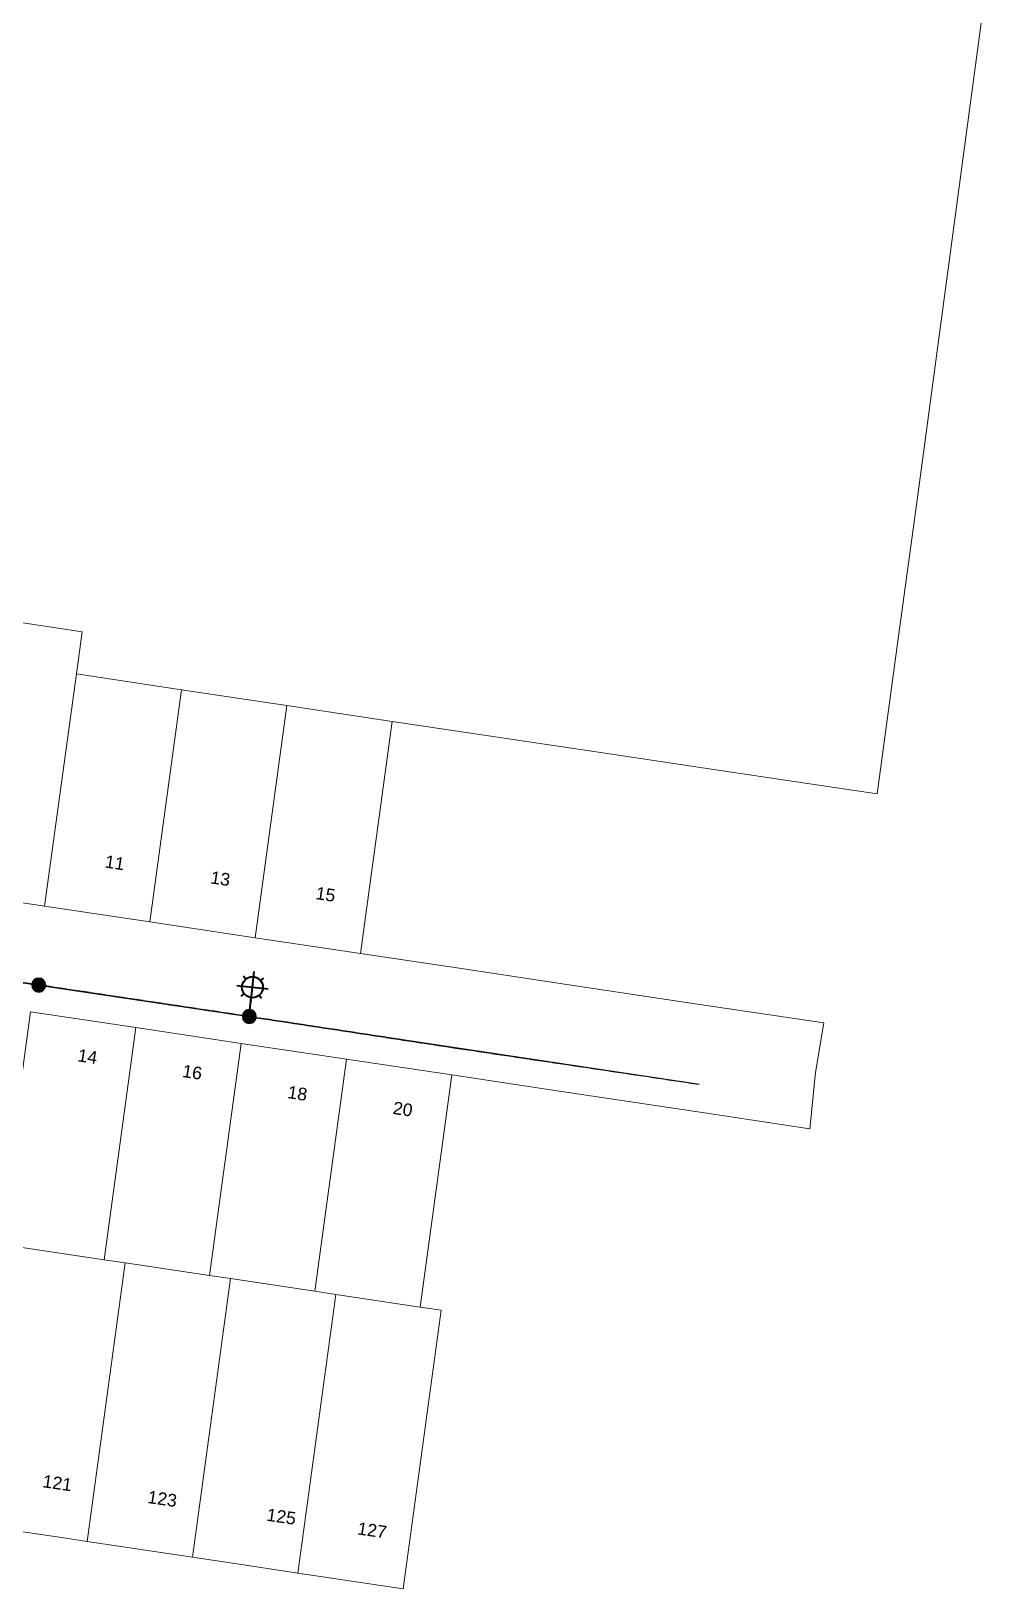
# Model space of a CAD drawing. Header units: metres. Extents: x 280834 to 281347, y 6137544 to 6138185.
# Drawn here: x 281185.3 to 281323.1, y 6137746.8 to 6137969.7 of the extents above; entities that cross this region are included whole.
import ezdxf
from ezdxf.enums import TextEntityAlignment as Align

# ---------------------------------------------------------------- set-up
doc = ezdxf.new("R2010")
doc.units = ezdxf.units.M
doc.linetypes.add('Cable Exist OH', pattern=[1, 1, 0])
doc.layers.get('0').update_dxf_attribs({"color": 6})
doc.layers.add('Cadastre Land Parcels_SP_EXT', color=9, linetype='Continuous', lineweight=5)
doc.layers.add('Cadastre Roads_SP_EXT', color=9, linetype='Continuous', lineweight=5)
for name, color, linetype in [('Equip_SP_SL_EXT', 7, 'Continuous'), ('Mains_LV_EXT', 7, 'Continuous'), ('Mains_SL_EXT', 7, 'Continuous'), ('OH_Details_SP_MISC', 7, 'Continuous'), ('SupportsOH_SP_TR_HV_LV_SL_EXT', 7, 'Continuous')]:
    doc.layers.add(name, color=color, linetype=linetype)
doc.styles.add('iecARIAL', font='arial.ttf', dxfattribs={"height": 2})
doc.styles.add('POLE_LABEL', font='arial.ttf')
doc.styles.get("Standard").update_dxf_attribs({"font": 'arial.ttf'})

# ---------------------------------------------------------------- blocks, each defined once
blk = doc.blocks.new('SL_LANTERN_EXT')
at = {"lineweight": 40}
for p, q in [((-1.46, 5.68), (-1.06, 5.28)), ((0, 1.97), (0, 6.47)), ((1.46, 5.68), (1.06, 5.28)), ((-2.25, 4.22), (2.25, 4.22)), ((-1.46, 2.76), (-1.06, 3.16)), ((0, 0), (0, 2.72)), ((1.46, 2.76), (1.06, 3.16))]:
    blk.add_line(p, q, dxfattribs=at)
blk.add_circle((0, 4.22), 1.5, dxfattribs=at)
at = {"style": 'iecARIAL', "flags": 8}
blk.add_attdef('ASSET_NUM', (1.5, 1.5), '', height=2.5, dxfattribs=at)
for tag, p, height, flags in [('OPERATING_VOLTAGE', (0.98, -1.65), 0.2, 9), ('ORIENTATION', (0.98, -1.85), 0.2, 9), ('OWNED_BY', (0.98, -2.05), 0.2, 9), ('STATE', (0.98, -2.25), 0.2, 9), ('CONSTRUCTED_VOLTAGE', (0.98, -0.65), 0.2, 9), ('CONTROL_TYPE', (0.98, -0.85), 0.2, 9), ('LANTERN_PURPOSE', (0.98, -1.05), 0.2, 9), ('LANTERN_TYPE', (0.98, -1.25), 0.2, 9), ('NO_PHASES', (0.98, -1.45), 0.2, 9), ('LNUMBER', (2.18, -3.25), 2.5, 8), ('USAGE', (0.98, -2.45), 0.2, 9), ('CEXIST', (0.98, -2.65), 0.2, 9), ('CNEW', (0.98, -2.85), 0.2, 9), ('CNUMBER', (0.98, -3.05), 0.2, 9), ('CREMOVE', (0.98, -3.25), 0.2, 9), ('CREPLACE', (0.98, -3.45), 0.2, 9), ('LKINGHEIGHT', (0.98, -3.65), 0.2, 9), ('LBRACKET', (0.98, -3.85), 0.2, 9), ('LBRACKETVOCAB', (0.98, -4.05), 0.2, 9), ('LCATEGORY', (0.98, -4.25), 0.2, 9), ('LCHARGE1', (0.98, -4.45), 0.2, 9), ('LCHARGE1PERCENT', (0.98, -4.65), 0.2, 9), ('LCHARGE2', (0.98, -4.85), 0.2, 9), ('LCHARGE2PERCENT', (0.98, -5.05), 0.2, 9), ('LCHARGE3', (0.98, -5.25), 0.2, 9), ('LCHARGE3PERCENT', (0.98, -5.45), 0.2, 9), ('LEXIST', (0.98, -5.65), 0.2, 9), ('LLAMP', (0.98, -5.85), 0.2, 9), ('LLAMPVOCAB', (0.98, -6.05), 0.2, 9), ('LMAST', (0.98, -6.25), 0.2, 9), ('LMASTVOCAB', (0.98, -6.45), 0.2, 9), ('LNEW', (0.98, -6.65), 0.2, 9), ('LANTNUMBER', (0.98, -6.85), 0.2, 9), ('LOUTREACH', (0.98, -7.25), 0.2, 9), ('LOUTREACHVOCAB', (0.98, -7.45), 0.2, 9), ('LRATECODE', (0.98, -7.65), 0.2, 9), ('LREMOVE', (0.98, -7.85), 0.2, 9), ('LREPLACE', (0.98, -8.05), 0.2, 9), ('LTYPE', (0.98, -8.25), 0.2, 9), ('LTYPEVOCAB', (0.98, -8.45), 0.2, 9), ('LEGEND', (0.98, -8.65), 0.2, 9), ('LOCATION', (0.98, -8.85), 0.2, 9), ('NOTES', (0.98, -9.05), 0.2, 9), ('STREETNAME', (0.98, -9.25), 0.2, 9), ('SUBURB', (0.98, -9.45), 0.2, 1)]:
    blk.add_attdef(tag, p, '', height=height, dxfattribs=dict(flags=flags))
blk = doc.blocks.new('POLE_EXT')
blk.add_hatch(color=256).paths.add_polyline_path([(-1, 0, 1), (1, 0, 1)])
blk.add_lwpolyline([(-1, 0, 1), (1, 0, 1)], format="xyb", close=True)
for tag, height, flags, p in [('pNumber', 2.5, 8, (-17.84, 2.07)), ('OWNED_BY', 0.2, 9, (1.35, -0.4)), ('SPECIAL_USE', 0.2, 9, (1.35, -0.8)), ('STATE', 0.2, 9, (1.35, -1)), ('cLV', 0.2, 9, (1.35, -1.4)), ('hDepth', 0.2, 9, (1.35, -1.6)), ('hDia', 0.2, 9, (1.35, -1.8)), ('cHV', 0.2, 9, (1.35, -2)), ('PARENT', 0.2, 9, (1.35, -0.6)), ('USAGE', 0.2, 9, (1.35, -1.2)), ('LBRACKET', 0.2, 9, (1.35, -2.2)), ('cLinedev', 0.2, 9, (1.35, -3.4)), ('pExisting', 0.2, 9, (1.35, -3.8)), ('pFooting', 0.2, 9, (1.35, -4.4)), ('LExisting', 0.2, 9, (1.35, -2.4)), ('LANTNUMBER', 0.2, 9, (1.35, -2.6)), ('LOther', 0.2, 9, (1.35, -2.8)), ('LRemove', 0.2, 9, (1.35, -3)), ('LEGEND', 0.2, 9, (1.35, -3.2)), ('LOCATION', 0.2, 9, (1.35, -3.6)), ('PFNUMBER', 0.2, 9, (1.35, -4)), ('NEWPFNUMBER', 0.2, 9, (1.35, -4.2)), ('pNew', 0.2, 9, (1.35, -4.6)), ('pRelocate', 0.2, 9, (1.35, -5)), ('pRemove', 0.2, 9, (1.35, -5.2)), ('pReplace', 0.2, 9, (1.35, -5.4)), ('pStay', 0.2, 9, (1.35, -5.6)), ('pType', 0.2, 9, (1.35, -5.8)), ('cspan', 0.2, 9, (1.35, -6)), ('STREETNAME', 0.2, 9, (1.35, -6.2)), ('SUBURB', 0.2, 9, (1.35, -6.4)), ('NOTES', 0.2, 9, (1.35, -6.6)), ('OPERATED_BY', 0.2, 9, (1.36, -7.01)), ('MAINTAINED_BY', 0.2, 9, (1.36, -6.81))]:
    blk.add_attdef(tag, text='', height=height, dxfattribs=dict(flags=flags)).set_placement(p, align=Align.MIDDLE_LEFT)
at = {"style": 'POLE_LABEL'}
for tag, height, flags, p in [('ASSET_NUM', 2.5, 8, (2, 2)), ('STRUCTURE_PLANT_NUMBER', 0.2, 9, (1.35, 0.03)), ('STREET_CODE', 0.2, 9, (1.35, -0.2))]:
    blk.add_attdef(tag, text='', height=height, dxfattribs=dict(at, flags=flags)).set_placement(p, align=Align.MIDDLE_LEFT)
at = {"flags": 1}
blk.add_attdef('Z', (1.35, -7.33), '', height=0.2, dxfattribs=at)

msp = doc.modelspace()

# ---------------------------------------------------------------- linework, layer by layer
at = {"layer": 'Cadastre Land Parcels_SP_EXT', "linetype": 'Continuous'}
msp.add_lwpolyline([(281171.46, 6137886.92), (281192.57, 6137883.75), (281191.74, 6137877.71), (281206.81, 6137875.45), (281221.89, 6137873.19), (281236.96, 6137870.93), (281252.04, 6137868.67), (281267.11, 6137866.41), (281285.2, 6137863.7), (281306.38, 6137860.53), (281309.46, 6137883.12), (281312.17, 6137902.96), (281323.09, 6137984.45)], dxfattribs=at)
for points in [[(281191.74, 6137877.71), (281192.57, 6137883.75), (281171.46, 6137886.92), (281166.1, 6137847.65), (281187.2, 6137844.48), (281191.74, 6137877.71)], [(281202.28, 6137842.22), (281187.2, 6137844.48), (281191.74, 6137877.71), (281206.81, 6137875.45), (281202.28, 6137842.22)], [(281221.89, 6137873.19), (281206.81, 6137875.45), (281202.28, 6137842.22), (281217.35, 6137839.96), (281221.89, 6137873.19)], [(281236.96, 6137870.93), (281221.89, 6137873.19), (281217.35, 6137839.96), (281232.43, 6137837.7), (281236.96, 6137870.93)], [(281200.25, 6137827.11), (281185.18, 6137829.37), (281180.64, 6137796.14), (281183.66, 6137795.69), (281195.72, 6137793.88), (281200.25, 6137827.11)], [(281215.33, 6137824.84), (281200.25, 6137827.11), (281195.72, 6137793.88), (281198.73, 6137793.43), (281210.79, 6137791.62), (281215.33, 6137824.84)], [(281230.4, 6137822.58), (281215.33, 6137824.84), (281210.79, 6137791.62), (281213.81, 6137791.17), (281225.87, 6137789.36), (281230.4, 6137822.58)], [(281245.48, 6137820.32), (281230.4, 6137822.58), (281225.87, 6137789.36), (281228.88, 6137788.91), (281240.94, 6137787.1), (281245.48, 6137820.32)], [(281198.73, 6137793.43), (281195.72, 6137793.88), (281183.66, 6137795.69), (281178.21, 6137755.81), (281189.62, 6137754.1), (281193.29, 6137753.55), (281198.73, 6137793.43)], [(281213.81, 6137791.17), (281210.79, 6137791.62), (281198.73, 6137793.43), (281193.29, 6137753.55), (281208.36, 6137751.29), (281213.81, 6137791.17)], [(281225.87, 6137789.36), (281213.81, 6137791.17), (281208.36, 6137751.29), (281215.04, 6137750.29), (281223.44, 6137749.03), (281228.88, 6137788.91), (281225.87, 6137789.36)], [(281243.96, 6137786.65), (281240.94, 6137787.1), (281228.88, 6137788.91), (281223.44, 6137749.03), (281238.51, 6137746.77), (281243.96, 6137786.65)]]:
    msp.add_lwpolyline(points, close=True, dxfattribs=at)
at = {"layer": 'Cadastre Roads_SP_EXT', "linetype": 'Continuous'}
msp.add_lwpolyline([(281185.18, 6137829.37), (281200.25, 6137827.11), (281215.33, 6137824.84), (281230.4, 6137822.58), (281245.48, 6137820.32), (281260.55, 6137818.06), (281281.66, 6137814.89), (281296.73, 6137812.63), (281297.55, 6137820.68), (281298.75, 6137827.76), (281280.67, 6137830.47), (281262.58, 6137833.18), (281247.5, 6137835.44), (281232.43, 6137837.7), (281217.35, 6137839.96), (281202.28, 6137842.22), (281187.2, 6137844.48), (281166.1, 6137847.65)], dxfattribs=at)
at = {"layer": 'Mains_LV_EXT', "linetype": 'Cable Exist OH'}
for points in [[(281186.35, 6137833.19), (281140.96, 6137840.01)], [(281216.5, 6137828.68), (281186.35, 6137833.19)], [(281245.76, 6137824.22), (281216.5, 6137828.68)]]:
    msp.add_lwpolyline(points, dxfattribs=at)
at = {"layer": 'Mains_SL_EXT', "linetype": 'Cable Exist OH'}
for points in [[(281140.96, 6137840.01), (281186.35, 6137833.19), (281216.5, 6137828.68)], [(281216.5, 6137828.68), (281245.76, 6137824.22), (281280.92, 6137818.99)]]:
    msp.add_lwpolyline(points, dxfattribs=at)
at = {"layer": 'OH_Details_SP_MISC', "color": 7, "linetype": 'Continuous', "flags": 128}
msp.add_lwpolyline([(281122.65, 6137863.75), (281140.96, 6137840.01), (281186.35, 6137833.19), (281216.5, 6137828.68), (281280.92, 6137818.99)], dxfattribs=at)

# ---------------------------------------------------------------- block references
at = {"layer": 'Equip_SP_SL_EXT', "rotation": 353.9217978288337}
msp.add_blockref('SL_LANTERN_EXT', (281216.5, 6137828.68), dxfattribs=at)
at = {"layer": 'SupportsOH_SP_TR_HV_LV_SL_EXT'}
for p in [(281186.35, 6137833.19), (281216.5, 6137828.68)]:
    msp.add_blockref('POLE_EXT', p, dxfattribs=at)

# ---------------------------------------------------------------- texts
at = {"layer": 'Cadastre Land Parcels_SP_EXT'}
for s, rotation, p in [('11', 351.4165, (281195.73, 6137850.02)), ('13', 351.4163, (281210.85, 6137847.75)), ('15', 351.4167, (281225.91, 6137845.5)), ('14', 351.3714, (281191.83, 6137822.29)), ('16', 351.3723, (281206.82, 6137820.04)), ('18', 351.372, (281221.88, 6137817.02)), ('20', 351.3718, (281236.96, 6137814.76)), ('121', 351.6989, (281186.82, 6137761.33)), ('123', 351.6985, (281201.84, 6137759.07)), ('125', 351.6985, (281218.88, 6137756.53)), ('127', 351.698, (281231.88, 6137754.57))]:
    msp.add_text(s, height=1.8, rotation=rotation, dxfattribs=at).set_placement(p)

doc.saveas('drawing.dxf')
